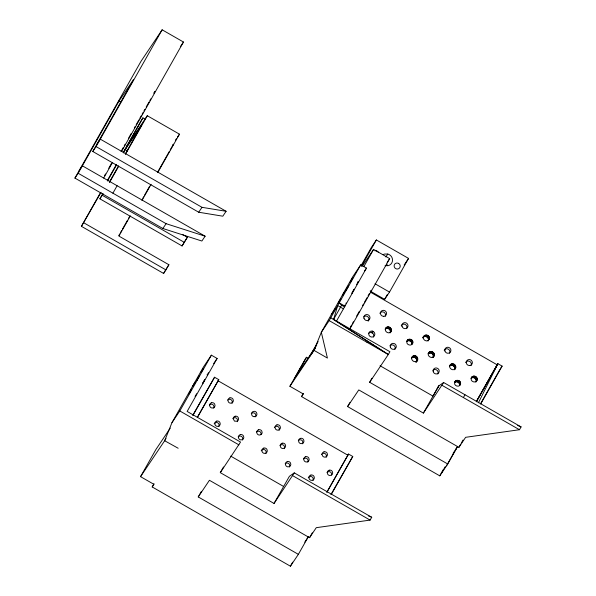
<?xml version="1.0" encoding="UTF-8"?>
<svg xmlns="http://www.w3.org/2000/svg" width="596" height="596" viewBox="0 0 596 596"><rect width="100%" height="100%" fill="white"/><g stroke="black" fill="none" stroke-linecap="round" stroke-linejoin="round"><path stroke-width="0.89" d="M390.335 332.173C391.125 329.335 387.184 327.062 385.15 329.208C387.042 323.665 394.619 329.357 390.045 332.896L391.348 330.661M407.612 340.003L406.606 341.508C408.64 339.362 412.581 341.635 411.791 344.473L412.797 342.968C413.833 339.303 407.731 337.552 406.859 341.344C405.809 345.01 411.925 346.76 412.797 342.968M416.366 361.705C418.124 358.807 413.788 355.551 411.471 358.01C413.848 352.072 421.23 358.986 415.896 362.323L417.379 360.2M428.077 341.001C430.044 337.716 424.546 334.535 422.72 337.925C423.629 333.149 431.236 334.982 429.09 339.489C427.265 342.879 421.767 339.698 423.726 336.42M433.24 356.773C434.03 353.942 430.096 351.662 428.055 353.808C429.947 348.273 437.524 353.957 432.957 357.496L434.253 355.268M454.696 369.073C455.486 366.242 451.545 363.962 449.511 366.108C451.403 360.573 458.98 366.257 454.405 369.796L455.709 367.568M455.389 381.105L454.383 382.61C456.424 380.457 460.365 382.736 459.561 385.582L460.574 384.077C461.624 380.404 455.515 378.654 454.636 382.446C453.586 386.111 459.695 387.869 460.574 384.077M471.972 376.903L470.967 378.408C473 376.262 476.942 378.542 476.152 381.373L477.158 379.868C478.193 376.21 472.092 374.459 471.22 378.244C470.17 381.909 476.286 383.668 477.158 379.868M457.668 446.404L447.723 463.986L347.595 406.576L358.785 389.918L458.905 447.328L465.632 437.315L519.466 429.723L521.075 426.907L443.64 382.513L423.391 413.095L369.654 382.282L388.294 354.516L333.589 319.411L337.686 305.577L343.415 308.847M298.365 554.347L198.245 496.937L209.427 480.279L309.548 537.689L316.275 527.676L370.109 520.092L371.718 517.276L294.29 472.874L274.033 503.456L220.296 472.643L240.546 442.061L187.144 411.441L217.115 358.457L211.394 355.171L203.437 367.024L171.968 422.646L164.652 440.742L140.544 476.651L153.954 484.339L152.196 486.954L290.408 566.2L298.365 554.347L308.318 536.765M478.432 402.792L497.891 363.694L502.115 366.115L480.644 404.058M351.908 293.262L353.041 291.153M354.21 289.269L353.771 290.066M345.926 303.409L346.179 302.954M357.846 282.348L358.278 281.543L358.017 281.886M196.278 394.291L196.576 393.77M207.147 374.884L207.438 374.355M208.19 373.238L208.488 372.709M203.363 382.081L202.491 383.697L204.793 379.63M220.296 472.643L223.5 466.981M274.033 503.456L289.403 476.293L294.29 472.874M369.654 382.282L371.941 378.236M423.391 413.095L438.76 385.932L443.64 382.513M476.271 401.801L497.891 363.694L476.42 401.637M79.134 170.65L82.375 165.822L205.121 236.202L201.873 241.03L162.857 228.506L74.925 178.092L140.999 61.306L162.142 29.8L183.471 42.025L121.606 151.377M74.925 178.092L78.165 173.265L118.984 101.119L133.593 79.35L92.782 151.488L198.706 212.228L222.815 216.192L226.107 211.289L100.284 139.144L96.992 144.053M92.782 151.488L96.075 146.586L162.142 29.8M104.583 175.589L105.499 173.965M108.71 168.296L111.459 163.438M103.704 178.048L112.398 162.686M121.062 151.429L123.35 147.383M124.266 145.767L125.182 144.143M128.386 138.488L131.127 133.631M134.331 127.969L135.247 126.352M136.164 124.735L138.905 119.885M139.822 118.269L141.192 115.84M142.109 114.223L143.025 112.607M143.941 110.99L144.858 109.366M146.229 106.945L148.978 102.087M149.887 100.471L150.803 98.854M154.006 93.192L154.923 91.575L153.917 93.08M130.353 215.864L118.909 236.083L168.899 264.743L163.602 273.445L81.436 226.331L100.538 192.575M107.362 180.513L116.458 164.436M123.275 152.375L142.206 118.932L142.913 117.874L145.327 119.252M127.171 145.692L142.913 117.874M81.436 226.331L101.074 192.277M107.436 181.028L116.533 164.958M123.35 152.911L128.825 143.226M182.525 234.466L187.36 237.245L182.063 245.947L99.897 198.833L102.624 194.013M109.441 181.959L118.537 165.889M125.354 153.843L141.259 125.719L125.167 149.693L127.581 151.079M99.897 198.833L103.175 193.7M109.537 182.443L118.634 166.366M125.458 154.312L147.286 115.721L179.471 134.174L157.962 172.184M205.121 236.202L166.098 223.679L112.905 193.179L117.114 185.736M118.835 235.569L119.744 233.945M120.66 232.328L121.577 230.712M122.493 229.095L127.529 220.2M128.438 218.583L129.354 216.966M142.787 198.356L143.703 196.74M144.612 195.123L149.648 186.228M157.426 172.475L169.324 151.451M170.24 149.834L173.443 144.172L172.438 145.67M141.945 200.494L151.101 184.32M163.602 273.445L168.899 264.743M182.063 245.947L187.36 237.245M140.544 476.651L155.921 449.473L170.285 428.084M211.394 355.171L179.806 410.972L171.968 422.646M166.023 438.313L164.652 440.742L178.174 448.252M152.196 486.954L154.021 483.736M192.746 415.285L214.553 377.231L218.777 379.652L197.306 417.602M193.082 415.181L214.553 377.231M197.477 417.096L218.777 379.652M198.245 496.937L201.411 491.342M447.723 463.986L439.759 475.839L301.554 396.593L303.312 393.978L289.902 386.29L305.279 359.112L306.515 357.265L308.08 358.159M306.515 357.265L294.99 377.64L315.582 346.969M336.494 321.08L366.473 268.096L360.751 264.81L329.163 320.611L321.326 332.285L314.01 350.373L289.902 386.29M309.89 356.117L318.122 341.56M361.057 265.667L371.494 247.228L376.374 239.957L408.558 258.411L389.508 292.077L384.621 299.348L370.138 291.049M311.753 353.719L316.789 344.816M361.407 266.412L376.374 239.957M315.381 347.952L314.01 350.373L327.413 358.062L321.326 332.285L352.795 276.656L360.751 264.81M333.589 319.411L341.62 305.212L339.221 302.857L344.95 306.135M363.977 266.382L373.588 249.396L389.68 258.627L349.867 328.985M301.554 396.593L303.379 393.367M350.239 327.42L351.61 324.991M352.527 323.375L353.443 321.758M356.646 316.096L359.388 311.246M362.591 305.584L363.508 303.967M364.424 302.351L367.173 297.493M368.082 295.877L369.46 293.448M370.377 291.831L371.286 290.215M384.621 299.348L387.34 294.543M347.595 406.576L349.859 402.583M326.779 492.303L348.533 454.055L352.757 456.476L331.294 494.427M327.07 492.005L348.533 454.055M290.408 566.2L292.681 562.177M330.959 494.531L352.757 456.476M306.731 539.216L308.065 536.862M309.548 537.689L312.297 532.839M476.591 401.138L497.146 364.804L370.608 292.249M439.759 475.839L443.409 469.395M480.771 403.358L499.902 369.535M441.517 473.224L445.182 466.75M446.478 465.834L457.415 446.501M458.905 447.328L460.738 444.095M461.654 442.47L463.025 440.049M190.117 391.572C185.572 399.886 194.765 383.265 190.228 391.579M347.319 287.868C342.767 296.182 351.968 279.569 347.431 287.875M357.228 283.435L357.548 282.869M353.152 291.161L353.473 290.595M366.994 342.305L367.576 341.292M388.294 354.516L389.903 351.7L330.773 317.795L388.294 354.516L329.163 320.611M437.233 388.637L438.842 385.821L432.994 396.124L380.062 365.758M463.375 397.562L464.984 394.746M194.192 383.846C199.138 375.562 189.349 392.146 194.303 383.854M207.87 373.796L207.237 374.891M195.63 395.424L195.957 394.857M203.683 381.514L204.584 379.98M351.394 280.15C356.341 271.865 346.544 288.449 351.498 280.15M353.368 290.587L352.042 293.046M356.594 284.523L356.9 284.001M344.682 305.584L344.987 305.063M195.056 396.4L195.324 395.945M353.674 290.066L354.151 289.269M331.272 314.703L335.325 308.631M180.379 46.637L183.471 42.025M126.464 146.75L147.286 115.721M175.366 140.284L176.394 138.756M177.422 137.229L179.471 134.174M162.857 228.506L166.098 223.679M198.706 212.228L201.999 207.326L226.107 211.289M213.636 363.642L217.115 358.457M362.405 266.054L373.588 249.396M364.484 271.053L366.473 268.096M299.512 369.304L300.757 367.449M385.828 256.95L387.78 254.038A6.184 5.945 33.9 0 1 392.265 258.291L392.533 259.849A6.184 5.945 33.9 0 1 388.227 265.674L385.068 265.674M387.139 262.411L389.68 258.627M404.163 264.959L408.558 258.411M368.574 333.402A3.092 2.973 33.9 0 1 371.502 332.657L372.515 331.152L373.26 331.465A3.092 2.973 33.9 0 1 373.603 336.539A3.092 2.973 33.9 0 1 368.797 334.535A3.092 2.973 33.9 0 1 372.515 331.152M373.461 337.098A3.092 2.973 33.9 0 0 372.247 332.97L373.26 331.465M385.768 328.739L386.782 327.234M386.499 328.441L387.512 326.936M387.288 328.351L388.301 326.846M388.078 328.463L389.091 326.958M388.823 328.776L389.836 327.271M389.471 329.26L390.477 327.755M389.97 329.886L390.983 328.381M390.291 330.616L391.304 329.111M390.417 331.391L391.43 329.886M407.224 341.039L408.238 339.534M407.955 340.748L408.968 339.243M408.744 340.651L409.75 339.146M409.534 340.763L410.547 339.258M410.279 341.076L411.292 339.571M410.92 341.56L411.933 340.055M411.426 342.193L412.432 340.681M411.747 342.916L412.76 341.411M411.873 343.691L412.886 342.186M423.808 336.837L424.821 335.332M424.538 336.546L425.551 335.041M425.328 336.449L426.334 334.945M412.097 357.54L413.103 356.035M426.118 336.561L427.131 335.056M412.827 357.25L413.833 355.745M426.863 336.874L427.876 335.369M413.617 357.146L414.63 355.641M427.503 337.358L428.517 335.853M414.406 357.257L415.419 355.752M428.01 337.992L429.016 336.479M415.151 357.57L416.164 356.065M428.33 338.714L429.343 337.209M415.799 358.054L416.805 356.55M428.45 339.496L429.463 337.992M428.368 340.279L429.381 338.774M416.299 358.688L417.312 357.183M416.619 359.418L417.632 357.913M416.746 360.193L417.751 358.688M416.656 360.975L417.669 359.47M428.68 353.339L429.686 351.834M429.411 353.048L430.416 351.543M430.193 352.951L431.206 351.446M430.99 353.063L431.996 351.558M431.735 353.376L432.741 351.871M432.376 353.86L433.389 352.355M432.875 354.493L433.888 352.988M433.203 355.223L434.208 353.719M433.329 355.991L434.335 354.486M450.129 365.639L451.142 364.134M450.859 365.348L451.872 363.843M451.649 365.251L452.662 363.746M452.438 365.363L453.452 363.858M453.183 365.676L454.197 364.171M453.832 366.16L454.837 364.655M454.331 366.793L455.344 365.288M454.651 367.523L455.664 366.019M454.778 368.298L455.791 366.786M455.001 382.14L456.014 380.635M455.731 381.85L456.745 380.345M456.521 381.753L457.534 380.241M457.318 381.865L458.324 380.36M458.063 382.17L459.069 380.665M458.704 382.654L459.717 381.149M459.203 383.288L460.216 381.783M459.523 384.025L460.537 382.52M459.643 384.807L460.656 383.303M471.585 377.939L472.598 376.434M472.315 377.648L473.328 376.143M473.105 377.559L474.111 376.046M473.894 377.67L474.908 376.165M474.639 377.976L475.653 376.471M475.28 378.46L476.293 376.955M475.787 379.093L476.793 377.588M476.107 379.823L477.12 378.318M476.234 380.598L477.247 379.093M475.854 382.103L476.867 380.598M500.357 368.73L502.115 366.115M304.75 542.166L306.232 539.954M453.109 453.28L454.1 451.805M455.098 450.33L456.089 448.855M386.163 327.703C383.049 330.773 388.957 335.198 391.058 331.383M412.484 356.505C409.698 359.187 414.28 363.59 416.909 360.818M429.068 352.303C425.954 355.372 431.862 359.805 433.962 355.991M450.524 364.603C447.41 367.672 453.318 372.105 455.418 368.291M275.33 426.639L276.671 426.282A2.66 2.563 33.9 0 1 279.025 427.637L279.405 428.978A2.824 2.719 33.9 0 1 279.062 430.319M322.391 453.623L323.732 453.265A2.66 2.563 33.9 0 1 326.087 454.614L326.466 455.962A2.824 2.719 33.9 0 1 326.124 457.303M254.276 416.686L255.624 416.328A2.824 2.719 33.9 0 0 256.936 414.011L256.556 412.663A2.66 2.563 33.9 0 0 254.201 411.315L252.86 411.672A2.824 2.719 33.9 0 0 251.549 413.997L251.929 415.337A2.66 2.563 33.9 0 0 254.276 416.686M387.78 254.038L384.621 254.045A6.184 5.945 33.9 0 0 383.168 254.648M371.502 332.657L372.247 332.97M517.671 425.477L521.075 426.907M368.313 515.838L371.718 517.276M118.984 101.119L120.563 102.028M375.026 283.77L389.508 292.077M78.165 173.265L112.905 193.179M96.075 146.586L201.999 207.326M341.62 305.212L344.533 306.88M442.031 385.329L519.466 429.723M102.266 195.309L184.432 242.416M83.805 222.807L165.971 269.921M218.032 380.762L347.788 455.165M179.806 410.972L238.936 444.877M292.673 475.69L370.109 520.092M230.704 456.119L283.636 486.485M387.393 265.652L387.378 265.563A6.184 5.945 33.9 0 0 386.715 264.117M374.839 250.789A3.092 2.973 33.9 0 1 377.164 251.117L377.804 251.609A3.092 2.973 33.9 0 1 378.304 252.235M401.264 325.617A3.092 2.973 33.9 0 1 405.414 324.567A3.092 2.973 33.9 0 1 406.628 328.694M444.176 350.217A3.092 2.973 33.9 0 1 448.319 349.167A3.092 2.973 33.9 0 1 449.54 353.294M432.927 370.31A3.092 2.973 33.9 0 1 437.822 373.997M390.022 345.702A3.092 2.973 33.9 0 1 394.917 349.398M363.702 316.901A3.092 2.973 33.9 0 1 368.023 316.953A3.092 2.973 33.9 0 1 368.127 321.207M379.816 313.317A3.092 2.973 33.9 0 1 383.958 312.267A3.092 2.973 33.9 0 1 385.18 316.387M465.625 362.517A3.092 2.973 33.9 0 1 469.775 361.467A3.092 2.973 33.9 0 1 470.989 365.594M218.866 426.557A2.824 2.719 33.9 0 0 219.209 425.216L218.829 423.868A2.66 2.563 33.9 0 0 216.475 422.519L215.134 422.877A2.824 2.719 33.9 0 0 214.158 423.86M265.928 453.541A2.824 2.719 33.9 0 0 266.27 452.2L265.883 450.852A2.66 2.563 33.9 0 0 263.536 449.503L262.188 449.861A2.824 2.719 33.9 0 0 261.219 450.844M213.666 408.2A2.824 2.719 33.9 0 0 214.009 406.859L213.629 405.518A2.66 2.563 33.9 0 0 211.275 404.163L209.934 404.52A2.824 2.719 33.9 0 0 209.382 404.945M321.415 454.606A2.824 2.719 33.9 0 1 321.833 454.048M255.58 416.857A2.824 2.719 33.9 0 0 255.922 415.516L255.542 414.175A2.66 2.563 33.9 0 0 253.188 412.819L251.847 413.177A2.824 2.719 33.9 0 0 251.296 413.602M308.281 477.821A2.824 2.719 33.9 0 1 309.25 476.845L310.59 476.487A2.66 2.563 33.9 0 1 312.945 477.836L313.325 479.177A2.824 2.719 33.9 0 1 312.982 480.525M261.041 434.566A2.824 2.719 33.9 0 0 261.123 433.873L260.743 432.525A2.66 2.563 33.9 0 0 258.388 431.176L257.047 431.534A2.831 2.719 33.9 0 0 256.496 431.958M232 403.336A2.824 2.719 33.9 0 0 232.343 401.995L231.963 400.654A2.66 2.563 33.9 0 0 229.609 399.305L228.268 399.655A2.824 2.719 33.9 0 0 227.717 400.087M327.033 472.405A2.824 2.719 33.9 0 1 327.584 471.98L328.925 471.622A2.66 2.563 33.9 0 1 331.279 472.971L331.659 474.319A2.824 2.719 33.9 0 1 331.577 475.012M284.262 448.676A2.824 2.719 33.9 0 0 284.597 447.335L284.217 445.987A2.66 2.563 33.9 0 0 281.863 444.638L280.522 444.996A2.824 2.719 33.9 0 0 279.971 445.421M274.354 427.623A2.824 2.719 33.9 0 1 274.778 427.064M238.162 436.823A2.824 2.719 33.9 0 1 238.713 436.399L240.054 436.041A2.66 2.563 33.9 0 1 242.408 437.389L242.788 438.738A2.824 2.719 33.9 0 1 242.445 440.079M302.589 443.811A2.824 2.719 33.9 0 0 302.932 442.47L302.552 441.122A2.66 2.563 33.9 0 0 300.198 439.773L298.857 440.131A2.824 2.719 33.9 0 0 298.305 440.556M303.506 458.913A2.824 2.719 33.9 0 1 304.057 458.488L305.398 458.13A2.66 2.563 33.9 0 1 307.752 459.479L308.132 460.827A2.824 2.719 33.9 0 1 307.789 462.168M285.171 463.777A2.824 2.719 33.9 0 1 285.722 463.353L287.063 462.995A2.66 2.563 33.9 0 1 289.418 464.344L289.798 465.692A2.824 2.719 33.9 0 1 289.455 467.033M232.939 418.452A2.824 2.719 33.9 0 1 233.49 418.027L234.831 417.669A2.66 2.563 33.9 0 1 237.186 419.018L237.566 420.366A2.824 2.719 33.9 0 1 237.223 421.707M196.799 380.345L199.265 376.061L196.799 380.345M200.867 372.619L203.34 368.335L200.867 372.619M338.312 303.312L340.778 299.028L338.312 303.312M342.387 295.594L344.853 291.31L342.387 295.594M211.595 402.747L210.947 403.015A2.824 2.719 33.9 0 0 209.636 405.34L210.015 406.681A2.66 2.563 33.9 0 0 212.362 408.029L213.711 407.679A2.824 2.719 33.9 0 0 215.022 405.355L214.642 404.013A2.66 2.563 33.9 0 0 212.288 402.658L211.595 402.747M229.922 397.89L229.281 398.15A2.824 2.719 33.9 0 0 227.963 400.475L228.343 401.816A2.66 2.563 33.9 0 0 230.697 403.172L232.038 402.814A2.824 2.719 33.9 0 0 233.356 400.49L232.976 399.149A2.66 2.563 33.9 0 0 230.622 397.8L229.922 397.89M216.788 421.104L216.139 421.372A2.824 2.719 33.9 0 0 214.828 423.696L215.208 425.037A2.66 2.563 33.9 0 0 217.562 426.386L218.903 426.028A2.824 2.719 33.9 0 0 220.215 423.711L219.835 422.363A2.66 2.563 33.9 0 0 217.488 421.014L216.788 421.104M235.144 416.254L234.504 416.522A2.824 2.719 33.9 0 0 233.185 418.846L234.541 421.156L237.26 421.178A2.824 2.719 33.9 0 0 238.579 418.861L238.199 417.513A2.66 2.563 33.9 0 0 235.845 416.164L235.144 416.254M240.367 434.626L239.726 434.894A2.824 2.719 33.9 0 0 238.407 437.211L238.787 438.559A2.66 2.563 33.9 0 0 241.142 439.908L242.483 439.55A2.824 2.719 33.9 0 0 243.801 437.226L243.414 435.885A2.66 2.563 33.9 0 0 241.067 434.536L240.367 434.626M258.701 429.761L258.053 430.029A2.824 2.719 33.9 0 0 256.742 432.353L257.122 433.694A2.66 2.563 33.9 0 0 259.476 435.043L260.817 434.685A2.824 2.719 33.9 0 0 262.128 432.368L261.748 431.02A2.66 2.563 33.9 0 0 259.402 429.671L258.701 429.761M276.984 424.866L276.335 425.134A2.824 2.719 33.9 0 0 275.024 427.459L275.404 428.8A2.66 2.563 33.9 0 0 277.758 430.148L279.099 429.798A2.824 2.719 33.9 0 0 280.411 427.474L280.031 426.125A2.66 2.563 33.9 0 0 277.684 424.777L276.984 424.866M263.849 448.088L263.201 448.356A2.824 2.719 33.9 0 0 261.89 450.68L262.27 452.021A2.66 2.563 33.9 0 0 264.624 453.37L265.965 453.012A2.824 2.719 33.9 0 0 267.276 450.695L266.896 449.347A2.66 2.563 33.9 0 0 264.542 447.998L263.849 448.088M282.184 443.223L281.535 443.491A2.824 2.719 33.9 0 0 280.224 445.815L280.604 447.156A2.66 2.563 33.9 0 0 282.958 448.505L284.299 448.147A2.824 2.719 33.9 0 0 285.611 445.83L285.231 444.482A2.66 2.563 33.9 0 0 282.876 443.133L282.184 443.223M300.518 438.358L299.87 438.626A2.824 2.719 33.9 0 0 298.559 440.951L298.939 442.292A2.66 2.563 33.9 0 0 301.285 443.64L302.634 443.282A2.824 2.719 33.9 0 0 303.945 440.965L303.565 439.617A2.66 2.563 33.9 0 0 301.211 438.269L300.518 438.358M287.376 461.58L286.736 461.848A2.824 2.719 33.9 0 0 285.417 464.165L285.797 465.513A2.66 2.563 33.9 0 0 288.151 466.862L289.492 466.504A2.824 2.719 33.9 0 0 290.811 464.18L290.423 462.839A2.66 2.563 33.9 0 0 288.077 461.49L287.376 461.58M305.711 456.715L305.063 456.983A2.824 2.719 33.9 0 0 303.751 459.307L304.131 460.648A2.66 2.563 33.9 0 0 306.486 461.997L307.827 461.639A2.824 2.719 33.9 0 0 309.138 459.322L308.758 457.974A2.66 2.563 33.9 0 0 306.404 456.625L305.711 456.715M324.045 451.85L323.397 452.118A2.824 2.719 33.9 0 0 322.086 454.443L322.466 455.784A2.66 2.563 33.9 0 0 324.82 457.132L326.161 456.774A2.824 2.719 33.9 0 0 327.472 454.457L327.092 453.109A2.66 2.563 33.9 0 0 324.738 451.761L324.045 451.85M310.911 475.072L310.263 475.34A2.824 2.719 33.9 0 0 308.952 477.657L309.331 479.005A2.66 2.563 33.9 0 0 311.678 480.354L313.027 479.996A2.824 2.719 33.9 0 0 314.338 477.672L313.958 476.331A2.66 2.563 33.9 0 0 311.604 474.982L310.911 475.072M329.238 470.207L328.597 470.475A2.824 2.719 33.9 0 0 327.279 472.792L327.658 474.14A2.66 2.563 33.9 0 0 330.013 475.489L331.354 475.131A2.824 2.719 33.9 0 0 332.672 472.807L332.292 471.466A2.66 2.563 33.9 0 0 329.938 470.117L329.238 470.207M383.578 316.357L382.043 315.932A3.092 2.973 33.9 0 1 381.485 311.015A3.092 2.973 33.9 0 1 386.35 312.349A3.092 2.973 33.9 0 1 383.578 316.357M469.395 365.557L467.86 365.139A3.092 2.973 33.9 0 1 467.301 360.222A3.092 2.973 33.9 0 1 472.166 361.556A3.092 2.973 33.9 0 1 469.395 365.557M398.612 263.425L397.875 263.112A3.092 2.973 33.9 0 0 395.044 268.111L395.684 268.595A3.092 2.973 33.9 0 0 399.834 267.544A3.092 2.973 33.9 0 0 398.612 263.425M402.024 326.399A3.092 2.973 33.9 0 0 407.165 327.807A3.092 2.973 33.9 0 0 405.675 322.756A3.092 2.973 33.9 0 0 402.024 326.399M444.929 350.999A3.092 2.973 33.9 0 0 450.077 352.407A3.092 2.973 33.9 0 0 448.579 347.356A3.092 2.973 33.9 0 0 444.929 350.999M433.225 371.695A3.092 2.973 33.9 0 0 438.365 373.111A3.092 2.973 33.9 0 0 436.875 368.052A3.092 2.973 33.9 0 0 433.225 371.695M390.313 347.103A3.092 2.973 33.9 0 0 395.453 348.511A3.092 2.973 33.9 0 0 393.963 343.46A3.092 2.973 33.9 0 0 390.313 347.103M363.992 318.294A3.092 2.973 33.9 0 0 369.133 319.702A3.092 2.973 33.9 0 0 367.643 314.651A3.092 2.973 33.9 0 0 363.992 318.294"/></g></svg>
